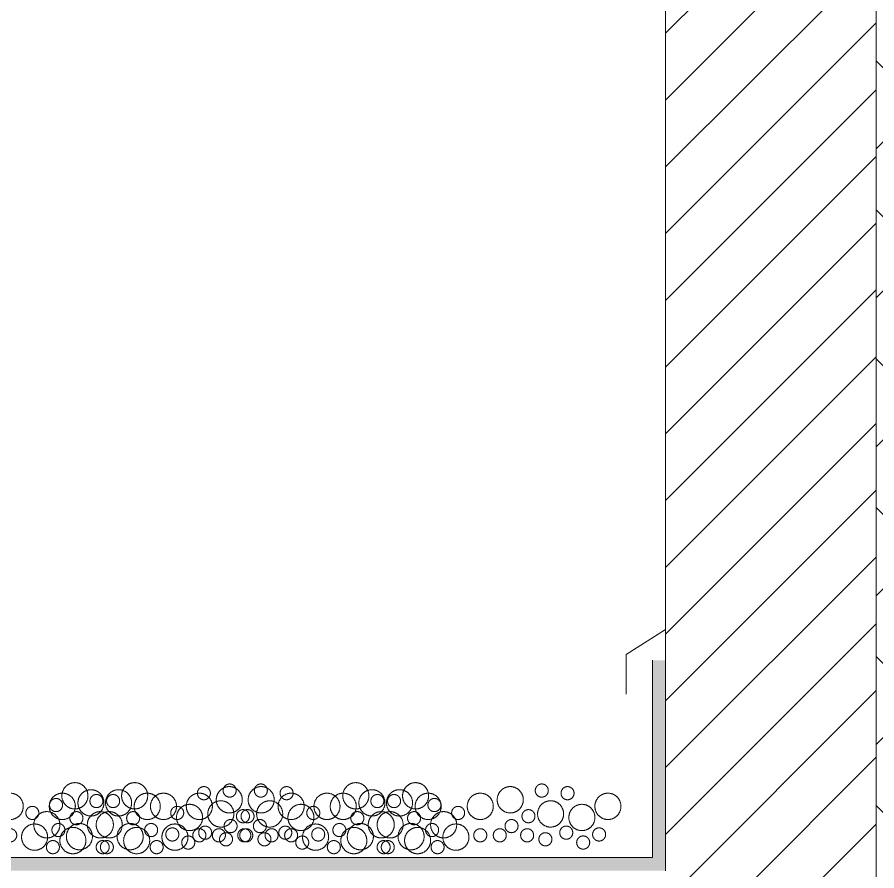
# Model space of a CAD drawing. Header units: centimetres. Extents: x -6341 to 23117, y -10090 to 8065.
# Drawn here: x 6142.6 to 6207.9, y -4176.4 to -4111.5 of the extents above; entities that cross this region are included whole.
import ezdxf

# ---------------------------------------------------------------- set-up
doc = ezdxf.new("R2010")
doc.units = ezdxf.units.CM
doc.header["$LTSCALE"] = 12.7
doc.layers.add('B BATI-GO-coupé', color=7, linetype='Continuous', lineweight=35)
doc.layers.add('B Général', color=7, linetype='Continuous', lineweight=5)

# ---------------------------------------------------------------- blocks, each defined once
blk = doc.blocks.new('Groupe-281-1')
at = {"layer": 'B Général', "color": 7, "linetype": 'Continuous', "lineweight": 5}
for points in [[(6146.517, -4169.806), (6146.747, -4169.672), (6147.277, -4169.672), (6147.736, -4169.94), (6148.001, -4170.404), (6148.001, -4170.94), (6147.736, -4171.404), (6147.277, -4171.672), (6146.747, -4171.672), (6146.287, -4171.404), (6146.022, -4170.94), (6146.022, -4170.404), (6146.287, -4169.94), (6146.517, -4169.806)], [(6160.891, -4169.839), (6161.006, -4169.772), (6161.271, -4169.772), (6161.501, -4169.906), (6161.634, -4170.138), (6161.634, -4170.406), (6161.501, -4170.638), (6161.271, -4170.772), (6161.006, -4170.772), (6160.777, -4170.638), (6160.644, -4170.406), (6160.644, -4170.138), (6160.777, -4169.906), (6160.891, -4169.839)], [(6167.86, -4169.806), (6168.09, -4169.672), (6168.62, -4169.672), (6169.08, -4169.94), (6169.345, -4170.404), (6169.345, -4170.94), (6169.08, -4171.404), (6168.62, -4171.672), (6168.09, -4171.672), (6167.631, -4171.404), (6167.366, -4170.94), (6167.366, -4170.404), (6167.631, -4169.94), (6167.86, -4169.806)], [(6182.235, -4169.839), (6182.35, -4169.772), (6182.615, -4169.772), (6182.845, -4169.906), (6182.977, -4170.138), (6182.977, -4170.406), (6182.845, -4170.638), (6182.615, -4170.772), (6182.35, -4170.772), (6182.12, -4170.638), (6181.988, -4170.406), (6181.988, -4170.138), (6182.12, -4169.906), (6182.235, -4169.839)], [(6148.401, -4170.639), (6148.516, -4170.572), (6148.781, -4170.572), (6149.011, -4170.706), (6149.143, -4170.938), (6149.143, -4171.206), (6149.011, -4171.438), (6148.781, -4171.572), (6148.516, -4171.572), (6148.286, -4171.438), (6148.154, -4171.206), (6148.154, -4170.938), (6148.286, -4170.706), (6148.401, -4170.639)], [(6149.836, -4170.34), (6150.066, -4170.206), (6150.596, -4170.206), (6151.055, -4170.474), (6151.32, -4170.938), (6151.32, -4171.474), (6151.055, -4171.938), (6150.596, -4172.206), (6150.066, -4172.206), (6149.606, -4171.938), (6149.341, -4171.474), (6149.341, -4170.938), (6149.606, -4170.474), (6149.836, -4170.34)], [(6152.013, -4170.606), (6152.243, -4170.472), (6152.773, -4170.472), (6153.232, -4170.74), (6153.498, -4171.204), (6153.498, -4171.74), (6153.232, -4172.204), (6152.773, -4172.472), (6152.243, -4172.472), (6151.784, -4172.204), (6151.518, -4171.74), (6151.518, -4171.204), (6151.784, -4170.74), (6152.013, -4170.606)], [(6155.972, -4170.606), (6156.201, -4170.472), (6156.732, -4170.472), (6157.191, -4170.74), (6157.456, -4171.204), (6157.456, -4171.74), (6157.191, -4172.204), (6156.732, -4172.472), (6156.201, -4172.472), (6155.742, -4172.204), (6155.477, -4171.74), (6155.477, -4171.204), (6155.742, -4170.74), (6155.972, -4170.606)], [(6158.248, -4170.106), (6158.477, -4169.972), (6159.008, -4169.972), (6159.467, -4170.24), (6159.732, -4170.704), (6159.732, -4171.24), (6159.467, -4171.704), (6159.008, -4171.972), (6158.477, -4171.972), (6158.018, -4171.704), (6157.753, -4171.24), (6157.753, -4170.704), (6158.018, -4170.24), (6158.248, -4170.106)], [(6162.849, -4170.039), (6162.964, -4169.972), (6163.229, -4169.972), (6163.459, -4170.106), (6163.592, -4170.338), (6163.592, -4170.606), (6163.459, -4170.838), (6163.229, -4170.972), (6162.964, -4170.972), (6162.735, -4170.838), (6162.602, -4170.606), (6162.602, -4170.338), (6162.735, -4170.106), (6162.849, -4170.039)], [(6165.67, -4170.606), (6165.899, -4170.472), (6166.43, -4170.472), (6166.889, -4170.74), (6167.154, -4171.204), (6167.154, -4171.74), (6166.889, -4172.204), (6166.43, -4172.472), (6165.899, -4172.472), (6165.44, -4172.204), (6165.175, -4171.74), (6165.175, -4171.204), (6165.44, -4170.74), (6165.67, -4170.606)], [(6169.745, -4170.639), (6169.859, -4170.572), (6170.125, -4170.572), (6170.354, -4170.706), (6170.487, -4170.938), (6170.487, -4171.206), (6170.354, -4171.438), (6170.125, -4171.572), (6169.859, -4171.572), (6169.63, -4171.438), (6169.497, -4171.206), (6169.497, -4170.938), (6169.63, -4170.706), (6169.745, -4170.639)], [(6171.18, -4170.34), (6171.409, -4170.206), (6171.94, -4170.206), (6172.399, -4170.474), (6172.664, -4170.938), (6172.664, -4171.474), (6172.399, -4171.938), (6171.94, -4172.206), (6171.409, -4172.206), (6170.95, -4171.938), (6170.685, -4171.474), (6170.685, -4170.938), (6170.95, -4170.474), (6171.18, -4170.34)], [(6173.357, -4170.606), (6173.586, -4170.472), (6174.117, -4170.472), (6174.576, -4170.74), (6174.841, -4171.204), (6174.841, -4171.74), (6174.576, -4172.204), (6174.117, -4172.472), (6173.586, -4172.472), (6173.127, -4172.204), (6172.862, -4171.74), (6172.862, -4171.204), (6173.127, -4170.74), (6173.357, -4170.606)], [(6177.315, -4170.606), (6177.545, -4170.472), (6178.075, -4170.472), (6178.534, -4170.74), (6178.8, -4171.204), (6178.8, -4171.74), (6178.534, -4172.204), (6178.075, -4172.472), (6177.545, -4172.472), (6177.085, -4172.204), (6176.82, -4171.74), (6176.82, -4171.204), (6177.085, -4170.74), (6177.315, -4170.606)], [(6179.591, -4170.106), (6179.821, -4169.972), (6180.351, -4169.972), (6180.81, -4170.24), (6181.076, -4170.704), (6181.076, -4171.24), (6180.81, -4171.704), (6180.351, -4171.972), (6179.821, -4171.972), (6179.362, -4171.704), (6179.096, -4171.24), (6179.096, -4170.704), (6179.362, -4170.24), (6179.591, -4170.106)], [(6184.193, -4170.039), (6184.308, -4169.972), (6184.573, -4169.972), (6184.803, -4170.106), (6184.935, -4170.338), (6184.935, -4170.606), (6184.803, -4170.838), (6184.573, -4170.972), (6184.308, -4170.972), (6184.078, -4170.838), (6183.946, -4170.606), (6183.946, -4170.338), (6184.078, -4170.106), (6184.193, -4170.039)], [(6187.013, -4170.606), (6187.243, -4170.472), (6187.773, -4170.472), (6188.233, -4170.74), (6188.498, -4171.204), (6188.498, -4171.74), (6188.233, -4172.204), (6187.773, -4172.472), (6187.243, -4172.472), (6186.784, -4172.204), (6186.518, -4171.74), (6186.518, -4171.204), (6186.784, -4170.74), (6187.013, -4170.606)], [(6145.333, -4170.939), (6145.448, -4170.872), (6145.713, -4170.872), (6145.943, -4171.006), (6146.076, -4171.238), (6146.076, -4171.506), (6145.943, -4171.738), (6145.713, -4171.872), (6145.448, -4171.872), (6145.218, -4171.738), (6145.086, -4171.506), (6145.086, -4171.238), (6145.218, -4171.006), (6145.333, -4170.939)], [(6161.315, -4171.183), (6161.545, -4171.049), (6162.075, -4171.049), (6162.535, -4171.317), (6162.8, -4171.781), (6162.8, -4172.317), (6162.535, -4172.781), (6162.075, -4173.049), (6161.545, -4173.049), (6161.086, -4172.781), (6160.821, -4172.317), (6160.821, -4171.781), (6161.086, -4171.317), (6161.315, -4171.183)], [(6182.659, -4171.183), (6182.889, -4171.049), (6183.419, -4171.049), (6183.878, -4171.317), (6184.143, -4171.781), (6184.143, -4172.317), (6183.878, -4172.781), (6183.419, -4173.049), (6182.889, -4173.049), (6182.429, -4172.781), (6182.164, -4172.317), (6182.164, -4171.781), (6182.429, -4171.317), (6182.659, -4171.183)], [(6144.385, -4172.006), (6144.615, -4171.872), (6145.145, -4171.872), (6145.604, -4172.14), (6145.869, -4172.604), (6145.869, -4173.14), (6145.604, -4173.604), (6145.145, -4173.872), (6144.615, -4173.872), (6144.155, -4173.604), (6143.89, -4173.14), (6143.89, -4172.604), (6144.155, -4172.14), (6144.385, -4172.006)], [(6146.879, -4171.939), (6146.994, -4171.872), (6147.259, -4171.872), (6147.489, -4172.006), (6147.621, -4172.238), (6147.621, -4172.506), (6147.489, -4172.738), (6147.259, -4172.872), (6146.994, -4172.872), (6146.764, -4172.738), (6146.632, -4172.506), (6146.632, -4172.238), (6146.764, -4172.006), (6146.879, -4171.939)], [(6148.451, -4172.006), (6148.68, -4171.872), (6149.211, -4171.872), (6149.67, -4172.14), (6149.935, -4172.604), (6149.935, -4173.14), (6149.67, -4173.604), (6149.211, -4173.872), (6148.68, -4173.872), (6148.221, -4173.604), (6147.956, -4173.14), (6147.956, -4172.604), (6148.221, -4172.14), (6148.451, -4172.006)], [(6154.537, -4171.539), (6154.651, -4171.472), (6154.917, -4171.472), (6155.146, -4171.606), (6155.279, -4171.838), (6155.279, -4172.106), (6155.146, -4172.338), (6154.917, -4172.472), (6154.651, -4172.472), (6154.422, -4172.338), (6154.289, -4172.106), (6154.289, -4171.838), (6154.422, -4171.606), (6154.537, -4171.539)], [(6159.881, -4171.788), (6159.995, -4171.721), (6160.261, -4171.721), (6160.49, -4171.855), (6160.623, -4172.087), (6160.623, -4172.355), (6160.49, -4172.587), (6160.261, -4172.721), (6159.995, -4172.721), (6159.766, -4172.587), (6159.633, -4172.355), (6159.633, -4172.087), (6159.766, -4171.855), (6159.881, -4171.788)], [(6163.691, -4171.452), (6163.92, -4171.318), (6164.451, -4171.318), (6164.91, -4171.586), (6165.175, -4172.05), (6165.175, -4172.586), (6164.91, -4173.05), (6164.451, -4173.318), (6163.92, -4173.318), (6163.461, -4173.05), (6163.196, -4172.586), (6163.196, -4172.05), (6163.461, -4171.586), (6163.691, -4171.452)], [(6168.222, -4171.939), (6168.337, -4171.872), (6168.602, -4171.872), (6168.832, -4172.006), (6168.965, -4172.238), (6168.965, -4172.506), (6168.832, -4172.738), (6168.602, -4172.872), (6168.337, -4172.872), (6168.108, -4172.738), (6167.975, -4172.506), (6167.975, -4172.238), (6168.108, -4172.006), (6168.222, -4171.939)], [(6169.794, -4172.006), (6170.024, -4171.872), (6170.554, -4171.872), (6171.013, -4172.14), (6171.279, -4172.604), (6171.279, -4173.14), (6171.013, -4173.604), (6170.554, -4173.872), (6170.024, -4173.872), (6169.564, -4173.604), (6169.299, -4173.14), (6169.299, -4172.604), (6169.564, -4172.14), (6169.794, -4172.006)], [(6175.88, -4171.539), (6175.995, -4171.472), (6176.26, -4171.472), (6176.49, -4171.606), (6176.622, -4171.838), (6176.622, -4172.106), (6176.49, -4172.338), (6176.26, -4172.472), (6175.995, -4172.472), (6175.765, -4172.338), (6175.633, -4172.106), (6175.633, -4171.838), (6175.765, -4171.606), (6175.88, -4171.539)], [(6181.224, -4171.788), (6181.339, -4171.721), (6181.604, -4171.721), (6181.834, -4171.855), (6181.966, -4172.087), (6181.966, -4172.355), (6181.834, -4172.587), (6181.604, -4172.721), (6181.339, -4172.721), (6181.109, -4172.587), (6180.977, -4172.355), (6180.977, -4172.087), (6181.109, -4171.855), (6181.224, -4171.788)], [(6185.034, -4171.452), (6185.264, -4171.318), (6185.794, -4171.318), (6186.253, -4171.586), (6186.518, -4172.05), (6186.518, -4172.586), (6186.253, -4173.05), (6185.794, -4173.318), (6185.264, -4173.318), (6184.804, -4173.05), (6184.539, -4172.586), (6184.539, -4172.05), (6184.804, -4171.586), (6185.034, -4171.452)], [(6158.594, -4172.539), (6158.709, -4172.472), (6158.974, -4172.472), (6159.204, -4172.606), (6159.336, -4172.838), (6159.336, -4173.106), (6159.204, -4173.338), (6158.974, -4173.472), (6158.709, -4173.472), (6158.479, -4173.338), (6158.347, -4173.106), (6158.347, -4172.838), (6158.479, -4172.606), (6158.594, -4172.539)], [(6179.938, -4172.539), (6180.052, -4172.472), (6180.318, -4172.472), (6180.547, -4172.606), (6180.68, -4172.838), (6180.68, -4173.106), (6180.547, -4173.338), (6180.318, -4173.472), (6180.052, -4173.472), (6179.823, -4173.338), (6179.69, -4173.106), (6179.69, -4172.838), (6179.823, -4172.606), (6179.938, -4172.539)], [(6146.364, -4173.206), (6146.594, -4173.072), (6147.124, -4173.072), (6147.583, -4173.34), (6147.849, -4173.804), (6147.849, -4174.34), (6147.583, -4174.804), (6147.124, -4175.072), (6146.594, -4175.072), (6146.135, -4174.804), (6145.869, -4174.34), (6145.869, -4173.804), (6146.135, -4173.34), (6146.364, -4173.206)], [(6150.715, -4172.906), (6150.945, -4172.772), (6151.475, -4172.772), (6151.935, -4173.04), (6152.2, -4173.504), (6152.2, -4174.04), (6151.935, -4174.504), (6151.475, -4174.772), (6150.945, -4174.772), (6150.486, -4174.504), (6150.221, -4174.04), (6150.221, -4173.504), (6150.486, -4173.04), (6150.715, -4172.906)], [(6152.557, -4172.839), (6152.672, -4172.772), (6152.937, -4172.772), (6153.167, -4172.906), (6153.3, -4173.138), (6153.3, -4173.406), (6153.167, -4173.638), (6152.937, -4173.772), (6152.672, -4173.772), (6152.443, -4173.638), (6152.31, -4173.406), (6152.31, -4173.138), (6152.443, -4172.906), (6152.557, -4172.839)], [(6154.119, -4172.945), (6154.349, -4172.811), (6154.879, -4172.811), (6155.338, -4173.079), (6155.603, -4173.543), (6155.603, -4174.079), (6155.338, -4174.543), (6154.879, -4174.811), (6154.349, -4174.811), (6153.889, -4174.543), (6153.624, -4174.079), (6153.624, -4173.543), (6153.889, -4173.079), (6154.119, -4172.945)], [(6156.219, -4173.239), (6156.334, -4173.172), (6156.599, -4173.172), (6156.829, -4173.306), (6156.961, -4173.538), (6156.961, -4173.806), (6156.829, -4174.038), (6156.599, -4174.172), (6156.334, -4174.172), (6156.104, -4174.038), (6155.972, -4173.806), (6155.972, -4173.538), (6156.104, -4173.306), (6156.219, -4173.239)], [(6157.703, -4173.239), (6157.818, -4173.172), (6158.083, -4173.172), (6158.313, -4173.306), (6158.446, -4173.538), (6158.446, -4173.806), (6158.313, -4174.038), (6158.083, -4174.172), (6157.818, -4174.172), (6157.589, -4174.038), (6157.456, -4173.806), (6157.456, -4173.538), (6157.589, -4173.306), (6157.703, -4173.239)], [(6159.782, -4173.239), (6159.896, -4173.172), (6160.162, -4173.172), (6160.391, -4173.306), (6160.524, -4173.538), (6160.524, -4173.806), (6160.391, -4174.038), (6160.162, -4174.172), (6159.896, -4174.172), (6159.667, -4174.038), (6159.534, -4173.806), (6159.534, -4173.538), (6159.667, -4173.306), (6159.782, -4173.239)], [(6162.75, -4173.039), (6162.865, -4172.972), (6163.13, -4172.972), (6163.36, -4173.106), (6163.493, -4173.338), (6163.493, -4173.606), (6163.36, -4173.838), (6163.13, -4173.972), (6162.865, -4173.972), (6162.636, -4173.838), (6162.503, -4173.606), (6162.503, -4173.338), (6162.636, -4173.106), (6162.75, -4173.039)], [(6165.248, -4173.174), (6165.363, -4173.107), (6165.628, -4173.107), (6165.858, -4173.241), (6165.99, -4173.473), (6165.99, -4173.741), (6165.858, -4173.973), (6165.628, -4174.107), (6165.363, -4174.107), (6165.133, -4173.973), (6165.001, -4173.741), (6165.001, -4173.473), (6165.133, -4173.241), (6165.248, -4173.174)], [(6167.708, -4173.206), (6167.937, -4173.072), (6168.468, -4173.072), (6168.927, -4173.34), (6169.192, -4173.804), (6169.192, -4174.34), (6168.927, -4174.804), (6168.468, -4175.072), (6167.937, -4175.072), (6167.478, -4174.804), (6167.213, -4174.34), (6167.213, -4173.804), (6167.478, -4173.34), (6167.708, -4173.206)], [(6172.059, -4172.906), (6172.289, -4172.772), (6172.819, -4172.772), (6173.278, -4173.04), (6173.543, -4173.504), (6173.543, -4174.04), (6173.278, -4174.504), (6172.819, -4174.772), (6172.289, -4174.772), (6171.829, -4174.504), (6171.564, -4174.04), (6171.564, -4173.504), (6171.829, -4173.04), (6172.059, -4172.906)], [(6173.901, -4172.839), (6174.016, -4172.772), (6174.281, -4172.772), (6174.511, -4172.906), (6174.643, -4173.138), (6174.643, -4173.406), (6174.511, -4173.638), (6174.281, -4173.772), (6174.016, -4173.772), (6173.786, -4173.638), (6173.654, -4173.406), (6173.654, -4173.138), (6173.786, -4172.906), (6173.901, -4172.839)], [(6175.463, -4172.945), (6175.692, -4172.811), (6176.223, -4172.811), (6176.682, -4173.079), (6176.947, -4173.543), (6176.947, -4174.079), (6176.682, -4174.543), (6176.223, -4174.811), (6175.692, -4174.811), (6175.233, -4174.543), (6174.968, -4174.079), (6174.968, -4173.543), (6175.233, -4173.079), (6175.463, -4172.945)], [(6177.563, -4173.239), (6177.677, -4173.172), (6177.943, -4173.172), (6178.172, -4173.306), (6178.305, -4173.538), (6178.305, -4173.806), (6178.172, -4174.038), (6177.943, -4174.172), (6177.677, -4174.172), (6177.448, -4174.038), (6177.315, -4173.806), (6177.315, -4173.538), (6177.448, -4173.306), (6177.563, -4173.239)], [(6179.047, -4173.239), (6179.162, -4173.172), (6179.427, -4173.172), (6179.657, -4173.306), (6179.789, -4173.538), (6179.789, -4173.806), (6179.657, -4174.038), (6179.427, -4174.172), (6179.162, -4174.172), (6178.932, -4174.038), (6178.8, -4173.806), (6178.8, -4173.538), (6178.932, -4173.306), (6179.047, -4173.239)], [(6181.125, -4173.239), (6181.24, -4173.172), (6181.505, -4173.172), (6181.735, -4173.306), (6181.867, -4173.538), (6181.867, -4173.806), (6181.735, -4174.038), (6181.505, -4174.172), (6181.24, -4174.172), (6181.01, -4174.038), (6180.878, -4173.806), (6180.878, -4173.538), (6181.01, -4173.306), (6181.125, -4173.239)], [(6184.094, -4173.039), (6184.209, -4172.972), (6184.474, -4172.972), (6184.704, -4173.106), (6184.836, -4173.338), (6184.836, -4173.606), (6184.704, -4173.838), (6184.474, -4173.972), (6184.209, -4173.972), (6183.979, -4173.838), (6183.847, -4173.606), (6183.847, -4173.338), (6183.979, -4173.106), (6184.094, -4173.039)], [(6186.592, -4173.174), (6186.707, -4173.107), (6186.972, -4173.107), (6187.201, -4173.241), (6187.334, -4173.473), (6187.334, -4173.741), (6187.201, -4173.973), (6186.972, -4174.107), (6186.707, -4174.107), (6186.477, -4173.973), (6186.344, -4173.741), (6186.344, -4173.473), (6186.477, -4173.241), (6186.592, -4173.174)], [(6161.167, -4173.539), (6161.282, -4173.472), (6161.547, -4173.472), (6161.777, -4173.606), (6161.909, -4173.838), (6161.909, -4174.106), (6161.777, -4174.338), (6161.547, -4174.472), (6161.282, -4174.472), (6161.052, -4174.338), (6160.92, -4174.106), (6160.92, -4173.838), (6161.052, -4173.606), (6161.167, -4173.539)], [(6164.037, -4173.789), (6164.152, -4173.722), (6164.417, -4173.722), (6164.647, -4173.856), (6164.779, -4174.088), (6164.779, -4174.356), (6164.647, -4174.588), (6164.417, -4174.722), (6164.152, -4174.722), (6163.922, -4174.588), (6163.79, -4174.356), (6163.79, -4174.088), (6163.922, -4173.856), (6164.037, -4173.789)], [(6182.511, -4173.539), (6182.625, -4173.472), (6182.891, -4173.472), (6183.12, -4173.606), (6183.253, -4173.838), (6183.253, -4174.106), (6183.12, -4174.338), (6182.891, -4174.472), (6182.625, -4174.472), (6182.396, -4174.338), (6182.263, -4174.106), (6182.263, -4173.838), (6182.396, -4173.606), (6182.511, -4173.539)], [(6185.38, -4173.789), (6185.495, -4173.722), (6185.76, -4173.722), (6185.99, -4173.856), (6186.123, -4174.088), (6186.123, -4174.356), (6185.99, -4174.588), (6185.76, -4174.722), (6185.495, -4174.722), (6185.266, -4174.588), (6185.133, -4174.356), (6185.133, -4174.088), (6185.266, -4173.856), (6185.38, -4173.789)], [(6145.094, -4174.139), (6145.209, -4174.072), (6145.474, -4174.072), (6145.704, -4174.206), (6145.836, -4174.438), (6145.836, -4174.706), (6145.704, -4174.938), (6145.474, -4175.072), (6145.209, -4175.072), (6144.979, -4174.938), (6144.847, -4174.706), (6144.847, -4174.438), (6144.979, -4174.206), (6145.094, -4174.139)], [(6149.193, -4174.139), (6149.308, -4174.072), (6149.573, -4174.072), (6149.802, -4174.206), (6149.935, -4174.438), (6149.935, -4174.706), (6149.802, -4174.938), (6149.573, -4175.072), (6149.308, -4175.072), (6149.078, -4174.938), (6148.945, -4174.706), (6148.945, -4174.438), (6149.078, -4174.206), (6149.193, -4174.139)], [(6166.438, -4174.139), (6166.552, -4174.072), (6166.818, -4174.072), (6167.047, -4174.206), (6167.18, -4174.438), (6167.18, -4174.706), (6167.047, -4174.938), (6166.818, -4175.072), (6166.552, -4175.072), (6166.323, -4174.938), (6166.19, -4174.706), (6166.19, -4174.438), (6166.323, -4174.206), (6166.438, -4174.139)], [(6170.536, -4174.139), (6170.651, -4174.072), (6170.916, -4174.072), (6171.146, -4174.206), (6171.279, -4174.438), (6171.279, -4174.706), (6171.146, -4174.938), (6170.916, -4175.072), (6170.651, -4175.072), (6170.421, -4174.938), (6170.289, -4174.706), (6170.289, -4174.438), (6170.421, -4174.206), (6170.536, -4174.139)]]:
    blk.add_open_spline(points, degree=2, dxfattribs=at)
blk = doc.blocks.new('Groupe-828-1')
at = {"layer": 'B Général', "color": 7, "linetype": 'Continuous', "lineweight": 5}
for points in [[(6137.673, -4169.839), (6137.558, -4169.772), (6137.293, -4169.772), (6137.064, -4169.906), (6136.931, -4170.138), (6136.931, -4170.406), (6137.064, -4170.638), (6137.293, -4170.772), (6137.558, -4170.772), (6137.788, -4170.638), (6137.921, -4170.406), (6137.921, -4170.138), (6137.788, -4169.906), (6137.673, -4169.839)], [(6152.048, -4169.806), (6151.818, -4169.672), (6151.288, -4169.672), (6150.828, -4169.94), (6150.563, -4170.404), (6150.563, -4170.94), (6150.828, -4171.404), (6151.288, -4171.672), (6151.818, -4171.672), (6152.277, -4171.404), (6152.543, -4170.94), (6152.543, -4170.404), (6152.277, -4169.94), (6152.048, -4169.806)], [(6159.017, -4169.839), (6158.902, -4169.772), (6158.637, -4169.772), (6158.407, -4169.906), (6158.275, -4170.138), (6158.275, -4170.406), (6158.407, -4170.638), (6158.637, -4170.772), (6158.902, -4170.772), (6159.132, -4170.638), (6159.264, -4170.406), (6159.264, -4170.138), (6159.132, -4169.906), (6159.017, -4169.839)], [(6173.391, -4169.806), (6173.162, -4169.672), (6172.631, -4169.672), (6172.172, -4169.94), (6171.907, -4170.404), (6171.907, -4170.94), (6172.172, -4171.404), (6172.631, -4171.672), (6173.162, -4171.672), (6173.621, -4171.404), (6173.886, -4170.94), (6173.886, -4170.404), (6173.621, -4169.94), (6173.391, -4169.806)], [(6132.895, -4170.606), (6132.665, -4170.472), (6132.135, -4170.472), (6131.676, -4170.74), (6131.411, -4171.204), (6131.411, -4171.74), (6131.676, -4172.204), (6132.135, -4172.472), (6132.665, -4172.472), (6133.125, -4172.204), (6133.39, -4171.74), (6133.39, -4171.204), (6133.125, -4170.74), (6132.895, -4170.606)], [(6135.715, -4170.039), (6135.6, -4169.972), (6135.335, -4169.972), (6135.106, -4170.106), (6134.973, -4170.338), (6134.973, -4170.606), (6135.106, -4170.838), (6135.335, -4170.972), (6135.6, -4170.972), (6135.83, -4170.838), (6135.963, -4170.606), (6135.963, -4170.338), (6135.83, -4170.106), (6135.715, -4170.039)], [(6140.317, -4170.106), (6140.087, -4169.972), (6139.557, -4169.972), (6139.098, -4170.24), (6138.833, -4170.704), (6138.833, -4171.24), (6139.098, -4171.704), (6139.557, -4171.972), (6140.087, -4171.972), (6140.547, -4171.704), (6140.812, -4171.24), (6140.812, -4170.704), (6140.547, -4170.24), (6140.317, -4170.106)], [(6142.593, -4170.606), (6142.363, -4170.472), (6141.833, -4170.472), (6141.374, -4170.74), (6141.109, -4171.204), (6141.109, -4171.74), (6141.374, -4172.204), (6141.833, -4172.472), (6142.363, -4172.472), (6142.823, -4172.204), (6143.088, -4171.74), (6143.088, -4171.204), (6142.823, -4170.74), (6142.593, -4170.606)], [(6146.552, -4170.606), (6146.322, -4170.472), (6145.792, -4170.472), (6145.332, -4170.74), (6145.067, -4171.204), (6145.067, -4171.74), (6145.332, -4172.204), (6145.792, -4172.472), (6146.322, -4172.472), (6146.781, -4172.204), (6147.046, -4171.74), (6147.046, -4171.204), (6146.781, -4170.74), (6146.552, -4170.606)], [(6148.729, -4170.34), (6148.499, -4170.206), (6147.969, -4170.206), (6147.509, -4170.474), (6147.244, -4170.938), (6147.244, -4171.474), (6147.509, -4171.938), (6147.969, -4172.206), (6148.499, -4172.206), (6148.958, -4171.938), (6149.223, -4171.474), (6149.223, -4170.938), (6148.958, -4170.474), (6148.729, -4170.34)], [(6150.164, -4170.639), (6150.049, -4170.572), (6149.784, -4170.572), (6149.554, -4170.706), (6149.421, -4170.938), (6149.421, -4171.206), (6149.554, -4171.438), (6149.784, -4171.572), (6150.049, -4171.572), (6150.278, -4171.438), (6150.411, -4171.206), (6150.411, -4170.938), (6150.278, -4170.706), (6150.164, -4170.639)], [(6154.238, -4170.606), (6154.009, -4170.472), (6153.478, -4170.472), (6153.019, -4170.74), (6152.754, -4171.204), (6152.754, -4171.74), (6153.019, -4172.204), (6153.478, -4172.472), (6154.009, -4172.472), (6154.468, -4172.204), (6154.733, -4171.74), (6154.733, -4171.204), (6154.468, -4170.74), (6154.238, -4170.606)], [(6157.059, -4170.039), (6156.944, -4169.972), (6156.679, -4169.972), (6156.449, -4170.106), (6156.317, -4170.338), (6156.317, -4170.606), (6156.449, -4170.838), (6156.679, -4170.972), (6156.944, -4170.972), (6157.174, -4170.838), (6157.306, -4170.606), (6157.306, -4170.338), (6157.174, -4170.106), (6157.059, -4170.039)], [(6161.661, -4170.106), (6161.431, -4169.972), (6160.901, -4169.972), (6160.441, -4170.24), (6160.176, -4170.704), (6160.176, -4171.24), (6160.441, -4171.704), (6160.901, -4171.972), (6161.431, -4171.972), (6161.89, -4171.704), (6162.155, -4171.24), (6162.155, -4170.704), (6161.89, -4170.24), (6161.661, -4170.106)], [(6163.937, -4170.606), (6163.707, -4170.472), (6163.177, -4170.472), (6162.717, -4170.74), (6162.452, -4171.204), (6162.452, -4171.74), (6162.717, -4172.204), (6163.177, -4172.472), (6163.707, -4172.472), (6164.166, -4172.204), (6164.431, -4171.74), (6164.431, -4171.204), (6164.166, -4170.74), (6163.937, -4170.606)], [(6167.895, -4170.606), (6167.665, -4170.472), (6167.135, -4170.472), (6166.676, -4170.74), (6166.411, -4171.204), (6166.411, -4171.74), (6166.676, -4172.204), (6167.135, -4172.472), (6167.665, -4172.472), (6168.125, -4172.204), (6168.39, -4171.74), (6168.39, -4171.204), (6168.125, -4170.74), (6167.895, -4170.606)], [(6170.072, -4170.34), (6169.843, -4170.206), (6169.312, -4170.206), (6168.853, -4170.474), (6168.588, -4170.938), (6168.588, -4171.474), (6168.853, -4171.938), (6169.312, -4172.206), (6169.843, -4172.206), (6170.302, -4171.938), (6170.567, -4171.474), (6170.567, -4170.938), (6170.302, -4170.474), (6170.072, -4170.34)], [(6171.507, -4170.639), (6171.392, -4170.572), (6171.127, -4170.572), (6170.898, -4170.706), (6170.765, -4170.938), (6170.765, -4171.206), (6170.898, -4171.438), (6171.127, -4171.572), (6171.392, -4171.572), (6171.622, -4171.438), (6171.755, -4171.206), (6171.755, -4170.938), (6171.622, -4170.706), (6171.507, -4170.639)], [(6137.249, -4171.183), (6137.02, -4171.049), (6136.489, -4171.049), (6136.03, -4171.317), (6135.765, -4171.781), (6135.765, -4172.317), (6136.03, -4172.781), (6136.489, -4173.049), (6137.02, -4173.049), (6137.479, -4172.781), (6137.744, -4172.317), (6137.744, -4171.781), (6137.479, -4171.317), (6137.249, -4171.183)], [(6158.593, -4171.183), (6158.363, -4171.049), (6157.833, -4171.049), (6157.373, -4171.317), (6157.108, -4171.781), (6157.108, -4172.317), (6157.373, -4172.781), (6157.833, -4173.049), (6158.363, -4173.049), (6158.822, -4172.781), (6159.088, -4172.317), (6159.088, -4171.781), (6158.822, -4171.317), (6158.593, -4171.183)], [(6174.575, -4170.939), (6174.46, -4170.872), (6174.195, -4170.872), (6173.965, -4171.006), (6173.833, -4171.238), (6173.833, -4171.506), (6173.965, -4171.738), (6174.195, -4171.872), (6174.46, -4171.872), (6174.69, -4171.738), (6174.822, -4171.506), (6174.822, -4171.238), (6174.69, -4171.006), (6174.575, -4170.939)], [(6134.874, -4171.452), (6134.644, -4171.318), (6134.114, -4171.318), (6133.655, -4171.586), (6133.39, -4172.05), (6133.39, -4172.586), (6133.655, -4173.05), (6134.114, -4173.318), (6134.644, -4173.318), (6135.104, -4173.05), (6135.369, -4172.586), (6135.369, -4172.05), (6135.104, -4171.586), (6134.874, -4171.452)], [(6138.684, -4171.788), (6138.569, -4171.721), (6138.304, -4171.721), (6138.075, -4171.855), (6137.942, -4172.087), (6137.942, -4172.355), (6138.075, -4172.587), (6138.304, -4172.721), (6138.569, -4172.721), (6138.799, -4172.587), (6138.932, -4172.355), (6138.932, -4172.087), (6138.799, -4171.855), (6138.684, -4171.788)], [(6144.028, -4171.539), (6143.913, -4171.472), (6143.648, -4171.472), (6143.418, -4171.606), (6143.286, -4171.838), (6143.286, -4172.106), (6143.418, -4172.338), (6143.648, -4172.472), (6143.913, -4172.472), (6144.143, -4172.338), (6144.275, -4172.106), (6144.275, -4171.838), (6144.143, -4171.606), (6144.028, -4171.539)], [(6150.114, -4172.006), (6149.884, -4171.872), (6149.354, -4171.872), (6148.895, -4172.14), (6148.63, -4172.604), (6148.63, -4173.14), (6148.895, -4173.604), (6149.354, -4173.872), (6149.884, -4173.872), (6150.344, -4173.604), (6150.609, -4173.14), (6150.609, -4172.604), (6150.344, -4172.14), (6150.114, -4172.006)], [(6151.686, -4171.939), (6151.571, -4171.872), (6151.306, -4171.872), (6151.076, -4172.006), (6150.944, -4172.238), (6150.944, -4172.506), (6151.076, -4172.738), (6151.306, -4172.872), (6151.571, -4172.872), (6151.801, -4172.738), (6151.933, -4172.506), (6151.933, -4172.238), (6151.801, -4172.006), (6151.686, -4171.939)], [(6156.218, -4171.452), (6155.988, -4171.318), (6155.458, -4171.318), (6154.998, -4171.586), (6154.733, -4172.05), (6154.733, -4172.586), (6154.998, -4173.05), (6155.458, -4173.318), (6155.988, -4173.318), (6156.447, -4173.05), (6156.712, -4172.586), (6156.712, -4172.05), (6156.447, -4171.586), (6156.218, -4171.452)], [(6160.028, -4171.788), (6159.913, -4171.721), (6159.648, -4171.721), (6159.418, -4171.855), (6159.285, -4172.087), (6159.285, -4172.355), (6159.418, -4172.587), (6159.648, -4172.721), (6159.913, -4172.721), (6160.142, -4172.587), (6160.275, -4172.355), (6160.275, -4172.087), (6160.142, -4171.855), (6160.028, -4171.788)], [(6165.372, -4171.539), (6165.257, -4171.472), (6164.992, -4171.472), (6164.762, -4171.606), (6164.629, -4171.838), (6164.629, -4172.106), (6164.762, -4172.338), (6164.992, -4172.472), (6165.257, -4172.472), (6165.486, -4172.338), (6165.619, -4172.106), (6165.619, -4171.838), (6165.486, -4171.606), (6165.372, -4171.539)], [(6171.458, -4172.006), (6171.228, -4171.872), (6170.698, -4171.872), (6170.238, -4172.14), (6169.973, -4172.604), (6169.973, -4173.14), (6170.238, -4173.604), (6170.698, -4173.872), (6171.228, -4173.872), (6171.687, -4173.604), (6171.952, -4173.14), (6171.952, -4172.604), (6171.687, -4172.14), (6171.458, -4172.006)], [(6173.029, -4171.939), (6172.914, -4171.872), (6172.649, -4171.872), (6172.42, -4172.006), (6172.287, -4172.238), (6172.287, -4172.506), (6172.42, -4172.738), (6172.649, -4172.872), (6172.914, -4172.872), (6173.144, -4172.738), (6173.277, -4172.506), (6173.277, -4172.238), (6173.144, -4172.006), (6173.029, -4171.939)], [(6175.523, -4172.006), (6175.294, -4171.872), (6174.763, -4171.872), (6174.304, -4172.14), (6174.039, -4172.604), (6174.039, -4173.14), (6174.304, -4173.604), (6174.763, -4173.872), (6175.294, -4173.872), (6175.753, -4173.604), (6176.018, -4173.14), (6176.018, -4172.604), (6175.753, -4172.14), (6175.523, -4172.006)], [(6139.971, -4172.539), (6139.856, -4172.472), (6139.591, -4172.472), (6139.361, -4172.606), (6139.228, -4172.838), (6139.228, -4173.106), (6139.361, -4173.338), (6139.591, -4173.472), (6139.856, -4173.472), (6140.085, -4173.338), (6140.218, -4173.106), (6140.218, -4172.838), (6140.085, -4172.606), (6139.971, -4172.539)], [(6161.314, -4172.539), (6161.199, -4172.472), (6160.934, -4172.472), (6160.705, -4172.606), (6160.572, -4172.838), (6160.572, -4173.106), (6160.705, -4173.338), (6160.934, -4173.472), (6161.199, -4173.472), (6161.429, -4173.338), (6161.562, -4173.106), (6161.562, -4172.838), (6161.429, -4172.606), (6161.314, -4172.539)], [(6133.316, -4173.174), (6133.202, -4173.107), (6132.936, -4173.107), (6132.707, -4173.241), (6132.574, -4173.473), (6132.574, -4173.741), (6132.707, -4173.973), (6132.936, -4174.107), (6133.202, -4174.107), (6133.431, -4173.973), (6133.564, -4173.741), (6133.564, -4173.473), (6133.431, -4173.241), (6133.316, -4173.174)], [(6135.814, -4173.039), (6135.699, -4172.972), (6135.434, -4172.972), (6135.205, -4173.106), (6135.072, -4173.338), (6135.072, -4173.606), (6135.205, -4173.838), (6135.434, -4173.972), (6135.699, -4173.972), (6135.929, -4173.838), (6136.062, -4173.606), (6136.062, -4173.338), (6135.929, -4173.106), (6135.814, -4173.039)], [(6138.783, -4173.239), (6138.668, -4173.172), (6138.403, -4173.172), (6138.173, -4173.306), (6138.041, -4173.538), (6138.041, -4173.806), (6138.173, -4174.038), (6138.403, -4174.172), (6138.668, -4174.172), (6138.898, -4174.038), (6139.03, -4173.806), (6139.03, -4173.538), (6138.898, -4173.306), (6138.783, -4173.239)], [(6140.861, -4173.239), (6140.746, -4173.172), (6140.481, -4173.172), (6140.252, -4173.306), (6140.119, -4173.538), (6140.119, -4173.806), (6140.252, -4174.038), (6140.481, -4174.172), (6140.746, -4174.172), (6140.976, -4174.038), (6141.109, -4173.806), (6141.109, -4173.538), (6140.976, -4173.306), (6140.861, -4173.239)], [(6142.346, -4173.239), (6142.231, -4173.172), (6141.966, -4173.172), (6141.736, -4173.306), (6141.603, -4173.538), (6141.603, -4173.806), (6141.736, -4174.038), (6141.966, -4174.172), (6142.231, -4174.172), (6142.46, -4174.038), (6142.593, -4173.806), (6142.593, -4173.538), (6142.46, -4173.306), (6142.346, -4173.239)], [(6144.446, -4172.945), (6144.216, -4172.811), (6143.686, -4172.811), (6143.226, -4173.079), (6142.961, -4173.543), (6142.961, -4174.079), (6143.226, -4174.543), (6143.686, -4174.811), (6144.216, -4174.811), (6144.675, -4174.543), (6144.94, -4174.079), (6144.94, -4173.543), (6144.675, -4173.079), (6144.446, -4172.945)], [(6146.007, -4172.839), (6145.892, -4172.772), (6145.627, -4172.772), (6145.398, -4172.906), (6145.265, -4173.138), (6145.265, -4173.406), (6145.398, -4173.638), (6145.627, -4173.772), (6145.892, -4173.772), (6146.122, -4173.638), (6146.255, -4173.406), (6146.255, -4173.138), (6146.122, -4172.906), (6146.007, -4172.839)], [(6147.849, -4172.906), (6147.62, -4172.772), (6147.089, -4172.772), (6146.63, -4173.04), (6146.365, -4173.504), (6146.365, -4174.04), (6146.63, -4174.504), (6147.089, -4174.772), (6147.62, -4174.772), (6148.079, -4174.504), (6148.344, -4174.04), (6148.344, -4173.504), (6148.079, -4173.04), (6147.849, -4172.906)], [(6152.2, -4173.206), (6151.971, -4173.072), (6151.441, -4173.072), (6150.981, -4173.34), (6150.716, -4173.804), (6150.716, -4174.34), (6150.981, -4174.804), (6151.441, -4175.072), (6151.971, -4175.072), (6152.43, -4174.804), (6152.695, -4174.34), (6152.695, -4173.804), (6152.43, -4173.34), (6152.2, -4173.206)], [(6154.66, -4173.174), (6154.545, -4173.107), (6154.28, -4173.107), (6154.05, -4173.241), (6153.918, -4173.473), (6153.918, -4173.741), (6154.05, -4173.973), (6154.28, -4174.107), (6154.545, -4174.107), (6154.775, -4173.973), (6154.907, -4173.741), (6154.907, -4173.473), (6154.775, -4173.241), (6154.66, -4173.174)], [(6157.158, -4173.039), (6157.043, -4172.972), (6156.778, -4172.972), (6156.548, -4173.106), (6156.416, -4173.338), (6156.416, -4173.606), (6156.548, -4173.838), (6156.778, -4173.972), (6157.043, -4173.972), (6157.273, -4173.838), (6157.405, -4173.606), (6157.405, -4173.338), (6157.273, -4173.106), (6157.158, -4173.039)], [(6160.127, -4173.239), (6160.012, -4173.172), (6159.747, -4173.172), (6159.517, -4173.306), (6159.384, -4173.538), (6159.384, -4173.806), (6159.517, -4174.038), (6159.747, -4174.172), (6160.012, -4174.172), (6160.241, -4174.038), (6160.374, -4173.806), (6160.374, -4173.538), (6160.241, -4173.306), (6160.127, -4173.239)], [(6162.205, -4173.239), (6162.09, -4173.172), (6161.825, -4173.172), (6161.595, -4173.306), (6161.463, -4173.538), (6161.463, -4173.806), (6161.595, -4174.038), (6161.825, -4174.172), (6162.09, -4174.172), (6162.32, -4174.038), (6162.452, -4173.806), (6162.452, -4173.538), (6162.32, -4173.306), (6162.205, -4173.239)], [(6163.689, -4173.239), (6163.574, -4173.172), (6163.309, -4173.172), (6163.08, -4173.306), (6162.947, -4173.538), (6162.947, -4173.806), (6163.08, -4174.038), (6163.309, -4174.172), (6163.574, -4174.172), (6163.804, -4174.038), (6163.937, -4173.806), (6163.937, -4173.538), (6163.804, -4173.306), (6163.689, -4173.239)], [(6165.789, -4172.945), (6165.56, -4172.811), (6165.029, -4172.811), (6164.57, -4173.079), (6164.305, -4173.543), (6164.305, -4174.079), (6164.57, -4174.543), (6165.029, -4174.811), (6165.56, -4174.811), (6166.019, -4174.543), (6166.284, -4174.079), (6166.284, -4173.543), (6166.019, -4173.079), (6165.789, -4172.945)], [(6167.351, -4172.839), (6167.236, -4172.772), (6166.971, -4172.772), (6166.741, -4172.906), (6166.609, -4173.138), (6166.609, -4173.406), (6166.741, -4173.638), (6166.971, -4173.772), (6167.236, -4173.772), (6167.466, -4173.638), (6167.598, -4173.406), (6167.598, -4173.138), (6167.466, -4172.906), (6167.351, -4172.839)], [(6169.193, -4172.906), (6168.963, -4172.772), (6168.433, -4172.772), (6167.974, -4173.04), (6167.708, -4173.504), (6167.708, -4174.04), (6167.974, -4174.504), (6168.433, -4174.772), (6168.963, -4174.772), (6169.422, -4174.504), (6169.688, -4174.04), (6169.688, -4173.504), (6169.422, -4173.04), (6169.193, -4172.906)], [(6173.544, -4173.206), (6173.314, -4173.072), (6172.784, -4173.072), (6172.325, -4173.34), (6172.06, -4173.804), (6172.06, -4174.34), (6172.325, -4174.804), (6172.784, -4175.072), (6173.314, -4175.072), (6173.774, -4174.804), (6174.039, -4174.34), (6174.039, -4173.804), (6173.774, -4173.34), (6173.544, -4173.206)], [(6134.528, -4173.789), (6134.413, -4173.722), (6134.148, -4173.722), (6133.918, -4173.856), (6133.786, -4174.088), (6133.786, -4174.356), (6133.918, -4174.588), (6134.148, -4174.722), (6134.413, -4174.722), (6134.643, -4174.588), (6134.775, -4174.356), (6134.775, -4174.088), (6134.643, -4173.856), (6134.528, -4173.789)], [(6137.398, -4173.539), (6137.283, -4173.472), (6137.018, -4173.472), (6136.788, -4173.606), (6136.655, -4173.838), (6136.655, -4174.106), (6136.788, -4174.338), (6137.018, -4174.472), (6137.283, -4174.472), (6137.512, -4174.338), (6137.645, -4174.106), (6137.645, -4173.838), (6137.512, -4173.606), (6137.398, -4173.539)], [(6155.871, -4173.789), (6155.756, -4173.722), (6155.491, -4173.722), (6155.262, -4173.856), (6155.129, -4174.088), (6155.129, -4174.356), (6155.262, -4174.588), (6155.491, -4174.722), (6155.756, -4174.722), (6155.986, -4174.588), (6156.119, -4174.356), (6156.119, -4174.088), (6155.986, -4173.856), (6155.871, -4173.789)], [(6158.741, -4173.539), (6158.626, -4173.472), (6158.361, -4173.472), (6158.132, -4173.606), (6157.999, -4173.838), (6157.999, -4174.106), (6158.132, -4174.338), (6158.361, -4174.472), (6158.626, -4174.472), (6158.856, -4174.338), (6158.989, -4174.106), (6158.989, -4173.838), (6158.856, -4173.606), (6158.741, -4173.539)], [(6149.372, -4174.139), (6149.257, -4174.072), (6148.992, -4174.072), (6148.762, -4174.206), (6148.63, -4174.438), (6148.63, -4174.706), (6148.762, -4174.938), (6148.992, -4175.072), (6149.257, -4175.072), (6149.487, -4174.938), (6149.619, -4174.706), (6149.619, -4174.438), (6149.487, -4174.206), (6149.372, -4174.139)], [(6153.471, -4174.139), (6153.356, -4174.072), (6153.091, -4174.072), (6152.861, -4174.206), (6152.728, -4174.438), (6152.728, -4174.706), (6152.861, -4174.938), (6153.091, -4175.072), (6153.356, -4175.072), (6153.585, -4174.938), (6153.718, -4174.706), (6153.718, -4174.438), (6153.585, -4174.206), (6153.471, -4174.139)], [(6170.715, -4174.139), (6170.601, -4174.072), (6170.335, -4174.072), (6170.106, -4174.206), (6169.973, -4174.438), (6169.973, -4174.706), (6170.106, -4174.938), (6170.335, -4175.072), (6170.601, -4175.072), (6170.83, -4174.938), (6170.963, -4174.706), (6170.963, -4174.438), (6170.83, -4174.206), (6170.715, -4174.139)], [(6174.814, -4174.139), (6174.699, -4174.072), (6174.434, -4174.072), (6174.205, -4174.206), (6174.072, -4174.438), (6174.072, -4174.706), (6174.205, -4174.938), (6174.434, -4175.072), (6174.699, -4175.072), (6174.929, -4174.938), (6175.062, -4174.706), (6175.062, -4174.438), (6174.929, -4174.206), (6174.814, -4174.139)]]:
    blk.add_open_spline(points, degree=2, dxfattribs=at)
blk = doc.blocks.new('Groupe-829-1')
at = {"layer": 'B Général', "color": 7}
blk.add_blockref('Groupe-828-1', (0, 0), dxfattribs=at)

msp = doc.modelspace()

# ---------------------------------------------------------------- hatches: boundary and pattern name
at = {"layer": 'B Général', "linetype": 'Continuous', "lineweight": 5}
h = msp.add_hatch(dxfattribs=at)
h.set_pattern_fill('50_BETON', style=0, pattern_type=2)
h.set_pattern_definition([(45, (0, 0), (2.4253472, -2.6458333), [])])
h.paths.add_polyline_path([(6191.888, -4196.368), (6207.888, -4196.368), (6207.888, -4070.21), (6191.888, -4070.21)])
at = {"layer": 'B Général', "linetype": 'Continuous', "lineweight": 5, "true_color": 0x808080}
h = msp.add_hatch(dxfattribs=at)
h.set_pattern_fill('02_ISOLANT', color=8, angle=90, style=0, pattern_type=2)
h.set_pattern_definition([(135, (0, 0), (-5.656854, -5.656854), []), (225, (0, 0), (-5.656854, 5.656854), [])])
h.paths.add_polyline_path([(6207.888, -4176.368), (6215.888, -4176.368), (6215.888, -4070.21), (6207.888, -4070.21)])
h = msp.add_hatch(dxfattribs=at)
h.set_pattern_fill('02_ISOLANT', color=8, angle=90, style=0, pattern_type=2)
h.set_pattern_definition([(135, (0, 0), (-5.656854, -5.656854), []), (225, (0, 0), (-5.656854, 5.656854), [])])
h.paths.add_polyline_path([(6207.888, -4216.369), (6215.888, -4216.369), (6215.888, -4176.368), (6207.888, -4176.368)])

# ---------------------------------------------------------------- linework, layer by layer
at = {"layer": 'B BATI-GO-coupé', "lineweight": 5}
for p, q in [((6190.888, -4160.368), (6190.888, -4175.368)), ((6191.888, -4160.368), (6191.888, -4176.368)), ((6190.888, -4175.368), (3537.92, -4175.368))]:
    msp.add_line(p, q, dxfattribs=at)
at = {"layer": 'B BATI-GO-coupé', "color": 255}
for points in [[(6190.888, -4160.368), (6191.888, -4160.368), (6190.888, -4175.368), (6191.888, -4176.368)], [(6190.888, -4175.368), (6191.888, -4176.368), (3537.92, -4175.368), (3536.92, -4176.368)]]:
    msp.add_solid(points, dxfattribs=at)
at = {"layer": 'B Général', "color": 7, "linetype": 'Continuous', "lineweight": 18}
for p, q in [((6191.888, -4070.21), (6191.888, -4176.368)), ((6207.888, -4070.21), (6207.888, -4176.368)), ((6207.888, -4176.368), (6207.888, -4196.368))]:
    msp.add_line(p, q, dxfattribs=at)
at = {"layer": 'B Général', "color": 7, "linetype": 'Continuous', "lineweight": 13}
for p, q in [((6191.888, -4070.21), (6191.888, -4176.368)), ((6207.888, -4196.368), (6207.888, -4176.368)), ((6207.888, -4176.368), (6207.888, -4176.368))]:
    msp.add_line(p, q, dxfattribs=at)
at = {"layer": 'B Général', "color": 7, "linetype": 'Continuous', "lineweight": 5}
msp.add_line((6207.888, -4070.21), (6207.888, -4176.368), dxfattribs=at)
at = {"layer": 'B Général', "lineweight": 13, "flags": 128}
msp.add_lwpolyline([(6188.896, -4162.949), (6188.892, -4159.949), (6191.892, -4158.048), (6191.888, -4154.948)], dxfattribs=at)

# ---------------------------------------------------------------- block references
at = {"layer": 'B Général', "color": 7}
for name in ['Groupe-829-1', 'Groupe-281-1']:
    msp.add_blockref(name, (0, 0), dxfattribs=at)

doc.saveas('drawing.dxf')
